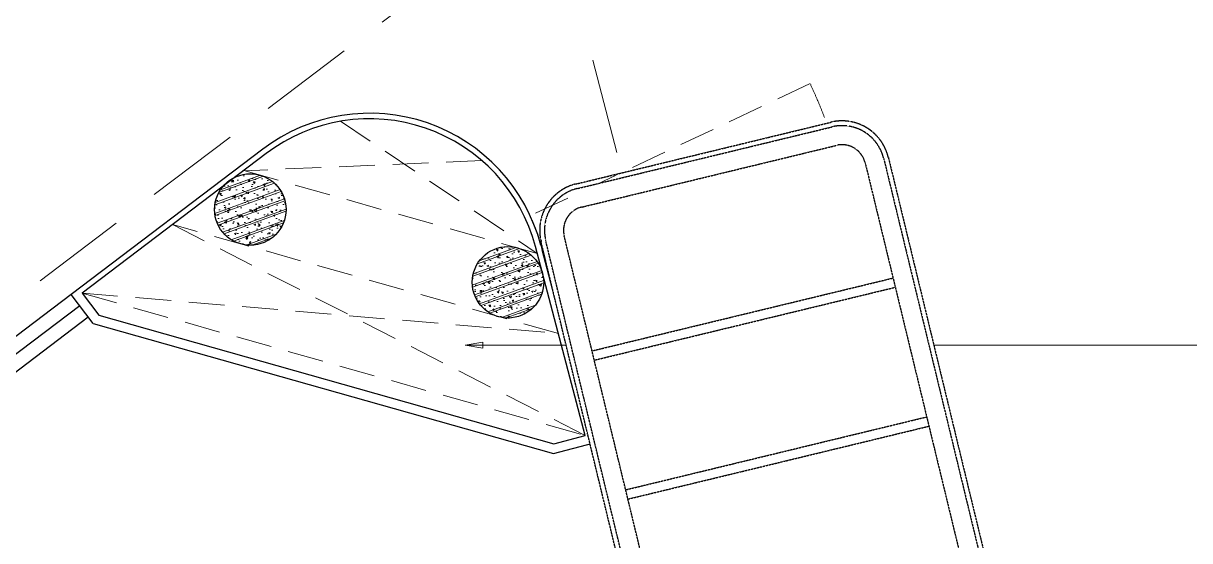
# Model space of a CAD drawing. Header units: millimetres. Extents: x -11451263 to 11578383104, y -507 to 1450429.
# Drawn here: x 11446361 to 11470842, y 1165549 to 1176408 of the extents above; entities that cross this region are included whole.
import ezdxf

# ---------------------------------------------------------------- set-up
doc = ezdxf.new("R2010")
doc.units = ezdxf.units.MM
doc.header["$MEASUREMENT"] = 0
for name, pattern in [('DASH', [0.35, 0.25, -0.1]), ('DASH2-1', [3, 2, -1]), ('HIDDEN', [0.375, 0.25, -0.125])]:
    doc.linetypes.add(name, pattern=pattern)
doc.layers.get('0').update_dxf_attribs({"linetype": 'CONTINUOUS', "lineweight": 13})
doc.layers.get('Defpoints').update_dxf_attribs({"color": 5, "linetype": 'CONTINUOUS', "lineweight": 13})
for name, color, linetype in [('canopy', 2, 'DASH'), ('KT-Net cot vach', 6, 'CONTINUOUS'), ('SPE-MEP-Electric', 2, 'CONTINUOUS'), ('xref.asix of  podium$0$xref.asix of  podium$0$KT-Net cot vach', 6, 'CONTINUOUS')]:
    doc.layers.add(name, color=color, linetype=linetype)
for name, color, linetype, lineweight in [('KT-Kich thuoc', 159, 'CONTINUOUS', 18), ('KT-Net khuat', 8, 'HIDDEN', 18), ('KT-Net thay', 7, 'CONTINUOUS', 25), ('KT-Vat lieu', 250, 'CONTINUOUS', 9), ('SPE-MEP-HVAC', 140, 'CONTINUOUS', 0)]:
    doc.layers.add(name, color=color, linetype=linetype, lineweight=lineweight)
doc.dimstyles.new('SPE-DIM150', dxfattribs={"dimscale": 150, "dimtxt": 2.5, "dimasz": 2.5, "dimexe": 1.25, "dimexo": 0.625, "dimtad": 1, "dimdec": 0, "dimtxsty": 'Standard', "dimcen": 2.5, "dimadec": 0, "dimazin": 0, "dimtfac": 1, "dimtdec": 0, "dimtmove": 0, "dimatfit": 3, "dimldrblk": 'CLOSEDBLANK', "dimfxl": 0, "dimarcsym": 0})

# ---------------------------------------------------------------- blocks, each defined once
blk = doc.blocks.new('gfdgdfg')
at = {"layer": 'KT-Vat lieu', "ltscale": 0.5}
h = blk.add_hatch(dxfattribs=at)
h.set_pattern_fill('VATLIEU04', color=256, scale=50, angle=335, pattern_type=2)
h.set_pattern_definition([(25, (-101916.96, 114387.77), (311.76915, -180), [37.5, -412.5]), (330, (-101916.96, 114387.77), (96.0694, 370.1782), [30, -330]), (75.4514, (-101890.98, 114372.77), (407.8386, 190.1779), [31.8701, -350.571]), (21.1842, (-101874.7, 114478.4), (448.6488, -300.5234), [56.25, -618.75]), (71.6356, (-101837.3, 114453.36), (629.386, 243.9225), [47.8051, -525.8565]), (326.1842, (-101874.7, 114478.4), (629.3859, 243.923), [45, -495]), (356, (-101839.95, 114434.6), (185.4137, -308.5802), [37.5, -412.5]), (301, (-101839.95, 114434.6), (263.4901, 277.1898), [30, -330]), (46.4514, (-101824.5, 114408.9), (448.9038, -31.3908), [31.8701, -350.571]), (12.5, (-101916.96, 114387.77), (75.8538, 148.28266), [0, -326, 0, -335, 0, -331.25]), (342.5, (-101916.96, 114387.77), (202.55378, 123.1402), [0, -191, 0, -318.5, 0, -126.25]), (302.5, (-102018.01, 114434.9), (237.13767, -123.02238), [0, -125, 0, -390, 0, -517.5]), (292.5, (-102063.33, 114456.02), (285.4262, -77.8696), [0, -162.5, 0, -259, 0, -367.5]), (20, (-101916.96, 114387.77), (-72.6793, 199.6847), []), (20, (-101891.07, 114443.28), (-72.6793, 199.6847), [])])
edge = h.paths.add_edge_path()
edge.add_arc((1863.8, 76578.8), 750, 0, 360)
h = blk.add_hatch(dxfattribs=at)
h.set_pattern_fill('VATLIEU04', color=256, scale=50, angle=335, pattern_type=2)
h.set_pattern_definition([(25, (-102494.36, 114550.93), (311.76915, -180), [37.5, -412.5]), (330, (-102494.36, 114550.93), (96.0694, 370.1782), [30, -330]), (75.4514, (-102468.37, 114535.93), (407.8386, 190.1779), [31.8701, -350.571]), (21.1842, (-102452.1, 114641.56), (448.6488, -300.5234), [56.25, -618.75]), (71.6356, (-102414.7, 114616.5), (629.386, 243.9225), [47.8051, -525.8565]), (326.1842, (-102452.1, 114641.56), (629.3859, 243.923), [45, -495]), (356, (-102417.34, 114597.77), (185.4137, -308.5802), [37.5, -412.5]), (301, (-102417.34, 114597.77), (263.4901, 277.1898), [30, -330]), (46.4514, (-102401.9, 114572.05), (448.9038, -31.3908), [31.8701, -350.571]), (12.5, (-102494.36, 114550.93), (75.8538, 148.28266), [0, -326, 0, -335, 0, -331.25]), (342.5, (-102494.36, 114550.93), (202.55378, 123.1402), [0, -191, 0, -318.5, 0, -126.25]), (302.5, (-102595.41, 114598.05), (237.13767, -123.02238), [0, -125, 0, -390, 0, -517.5]), (292.5, (-102640.72, 114619.18), (285.4262, -77.8696), [0, -162.5, 0, -259, 0, -367.5]), (20, (-102494.36, 114550.93), (-72.67928, 199.6847), []), (20, (-102468.47, 114606.44), (-72.67928, 199.6847), [])])
edge = h.paths.add_edge_path()
edge.add_arc((7272, 75050.6), 750, 0, 360)
at = {"layer": 'KT-Net cot vach', "ltscale": 0.5}
blk.add_circle((7272, 75050.6), 750, dxfattribs=at)
at = {"layer": 'xref.asix of  podium$0$xref.asix of  podium$0$KT-Net cot vach', "ltscale": 0.5}
blk.add_circle((1863.8, 76578.8), 750, dxfattribs=at)
blk = doc.blocks.new('_ClosedBlank')
at = {"linetype": 'ByBlock', "lineweight": -2}
for p, q in [((-1, 0.167), (0, 0)), ((-1, 0.167), (-1, -0.167)), ((0, 0), (-1, -0.167))]:
    blk.add_line(p, q, dxfattribs=at)
blk = doc.blocks.new('WWW')
at = {"layer": 'Defpoints', "linetype": 'DASH2-1', "lineweight": 13, "ltscale": 1000, "flags": 128}
blk.add_lwpolyline([(11429817, 1022160), (11450185, 1019986), (11488616, 1021167), (11491469, 1024811), (11462656, 1159054), (11457975, 1176931), (11455626, 1177745), (11446686, 1170981), (11423167, 1153070), (11399484, 1135983, 0.684877), (11429817, 1022160)], format="xyb", dxfattribs=at)
blk = doc.blocks.new('jghjghjgh')
at = {"layer": 'Defpoints', "linetype": 'HIDDEN', "ltscale": 3000}
blk.add_lwpolyline([(11456996, 1172367, -0.049369), (11457250, 1171653), (11460684, 1158584), (11464181, 1142359), (11470535, 1143729), (11467007, 1160096), (11464105, 1171140), (11463521, 1173363, 0.046068), (11462874, 1175143), (11456996, 1172367)], format="xyb", dxfattribs=at)
blk = doc.blocks.new('khgklh')
at = {"ltscale": 5}
blk.add_wipeout([(32602, 76027), (33363, 77137), (38685, 78529), (39892, 77792), (45303, 55444), (44861, 54387), (39216, 52966), (38008, 53702)], dxfattribs=at).translate(0, 0, 0)
at = {"layer": 'canopy', "ltscale": 5}
for p, q in [((33673, 73730, 0), (39991, 75259)), ((33720, 73535, 0), (40038, 75065)), ((34379, 70814, 0), (40697, 72344)), ((34426, 70619, 0), (40744, 72149))]:
    blk.add_line(p, q, dxfattribs=at)
at = {"layer": 'canopy', "ltscale": 5, "elevation": 0}
for points in [[(33339, 77234), (38685, 78529, -0.414214), (39892, 77792), (45298, 55467, -0.414214), (44561, 54260), (39216, 52966, -0.414214), (38008, 53702), (32602, 76027, -0.414214)], [(33363, 77137), (38708, 78431, -0.414214), (39795, 77768), (45200, 55444, -0.414214), (44538, 54357), (39192, 53063, -0.414214), (38105, 53726), (32700, 76050, -0.414214)], [(33457, 76748), (38802, 78043, -0.414214), (39406, 77674), (44812, 55350, -0.414214), (44443, 54746), (39098, 53452, -0.414214), (38494, 53820), (33088, 76145, -0.414214)]]:
    blk.add_lwpolyline(points, format="xyb", close=True, dxfattribs=at)
blk = doc.blocks.new('A$C26E72C3C')
at = {"layer": 'SPE-MEP-Electric'}
blk.add_leader([(1071, -14809, 0), (38222, -14809, 0)], dimstyle='SPE-DIM150', override={"dimgap": 0.625, "dimtad": 0, "dimfxl": 2}, dxfattribs=at)

msp = doc.modelspace()

# ---------------------------------------------------------------- linework, layer by layer
at = {"layer": 'KT-Net thay'}
for p, q in [((11451384.8, 1173766.5), (11447362.5, 1170717.8)), ((11451455.4, 1173673.3), (11447592.5, 1170745.5)), ((11458154.8, 1167757), (11457111.3, 1171720.8)), ((11460494.3, 1159305.3), (11457249.8, 1171653.3)), ((11447362.5, 1170717.8), (11437722, 1163410.9)), ((11447825.2, 1170107.4), (11447362.5, 1170717.8, 0)), ((11447592.5, 1170745.5), (11447944.1, 1170281.6)), ((11447543.8, 1170478.8), (11437983.3, 1163232.5)), ((11447725, 1170239.7), (11438244.7, 1163054.2)), ((11447944.1, 1170281.6, 0), (11457494.1, 1167583.1, 0)), ((11447825.2, 1170107.4), (11457492.3, 1167375.8)), ((11457494.1, 1167583.1, 0), (11458154.8, 1167757, 0)), ((11457492.3, 1167375.8, 0), (11458316.7, 1167592.8, 0))]:
    msp.add_line(p, q, dxfattribs=at)
for radius in [3716.9, 3600]:
    msp.add_arc((11453629.9, 1170804.3), radius, 14.74863, 127.15991, dxfattribs=at)
at = {"layer": 'SPE-MEP-HVAC', "linetype": 'HIDDEN', "ltscale": 3000}
for p, q in [((11453019.7, 1174352.2), (11457149.1, 1171577.4)), ((11455986.9, 1173525.4), (11450986.3, 1173314.8)), ((11450987.3, 1173318.5, 0), (11457149.1, 1171577.4, 0)), ((11449489.9, 1172183.6), (11458154.8, 1167757)), ((11447592.5, 1170745.5), (11457590.7, 1169899.8))]:
    msp.add_line(p, q, dxfattribs=at)
msp.add_lwpolyline([(11449489.9, 1172183.6), (11447592.5, 1170745.5), (11458154.8, 1167757), (11457590.7, 1169899.8)], close=True, dxfattribs=at)

# ---------------------------------------------------------------- block references
at = {"layer": 'Defpoints'}
msp.add_blockref('A$C26E72C3C', (11454561.8, 1184463.4), dxfattribs=at)
at = {"layer": 'KT-Kich thuoc'}
msp.add_blockref('WWW', (0, 0), dxfattribs=at)
at = {"layer": 'KT-Net khuat'}
msp.add_blockref('jghjghjgh', (0, 0), dxfattribs=at)
at = {"layer": 'KT-Net thay'}
msp.add_blockref('gfdgdfg', (11449260.9, 1095921.6), dxfattribs=at)

# ---------------------------------------------------------------- next in the draw order: block references
msp.add_blockref('khgklh', (11424624.7, 1095803.1, 0), dxfattribs=at)

doc.saveas('drawing.dxf')
